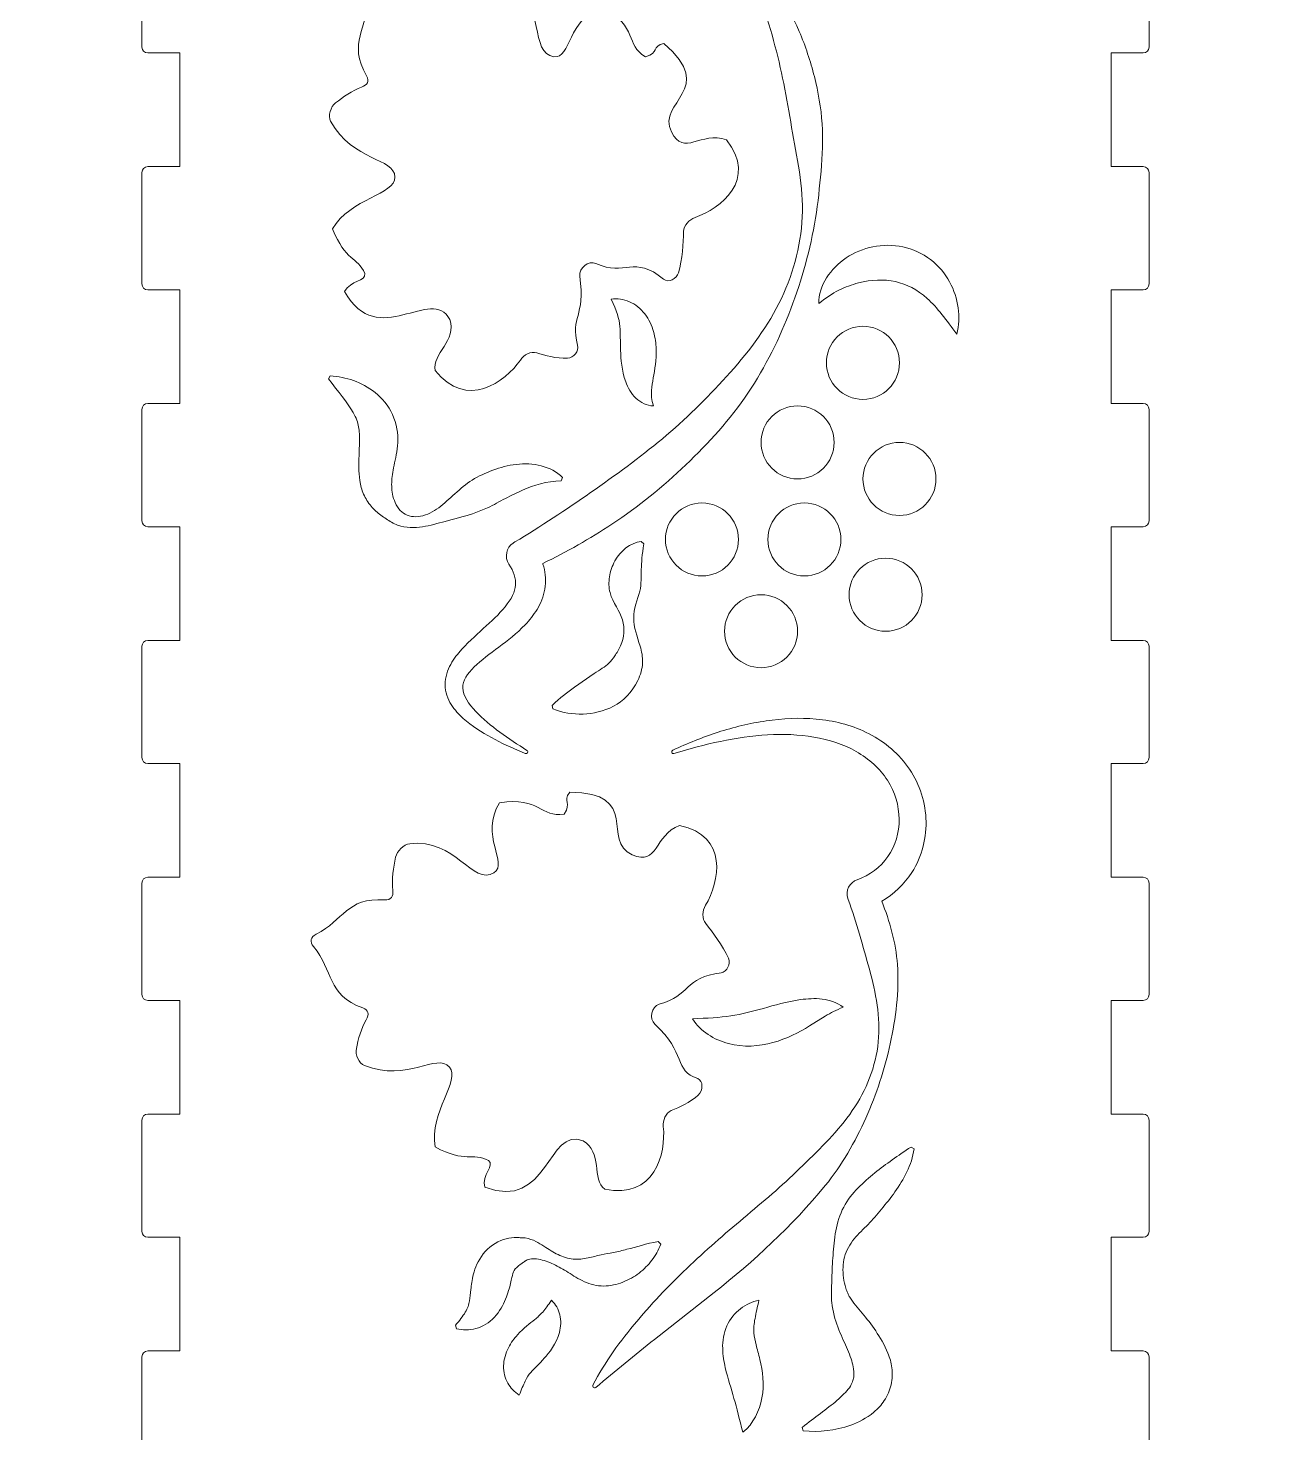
# Model space of a CAD drawing. Header units: inches. Extents: x 110 to 390, y -364 to 80.
# Drawn here: x 110 to 214.2, y -260.5 to -141.9 of the extents above; entities that cross this region are included whole.
import ezdxf

# ---------------------------------------------------------------- set-up
doc = ezdxf.new("R2010")
doc.units = ezdxf.units.IN
doc.header["$MEASUREMENT"] = 0
doc.layers.add('design3', color=7, linetype='Continuous')

# ---------------------------------------------------------------- blocks, each defined once
blk = doc.blocks.new('block 3')
at = {"layer": 'design3', "color": 1, "lineweight": 9}
blk.add_open_spline([(161.1, -353.81), (153.75, -361.16), (143.45, -355.52), (135.03, -363.12), (134.62, -363.49), (133.86, -363.81), (133.31, -363.81), (133.31, -363.81), (111.99, -363.81), (111.99, -363.81), (110.88, -363.81), (110, -362.91), (110, -361.81), (110, -324.54), (116.37, -313.79), (116.6, -296.6), (116.6, -294.95), (117.94, -293.6), (119.6, -293.6), (119.6, -293.6), (122.8, -293.6), (122.8, -293.6), (122.8, -293.6), (122.8, -284), (122.8, -284), (122.8, -284), (120.1, -284), (120.1, -284), (119.82, -284), (119.6, -283.78), (119.6, -283.5), (119.6, -283.5), (119.6, -274.1), (119.6, -274.1), (119.6, -273.83), (119.82, -273.6), (120.1, -273.6), (120.1, -273.6), (122.8, -273.6), (122.8, -273.6), (122.8, -273.6), (122.8, -264), (122.8, -264), (122.8, -264), (120.1, -264), (120.1, -264), (119.82, -264), (119.6, -263.78), (119.6, -263.5), (119.6, -263.5), (119.6, -254.1), (119.6, -254.1), (119.6, -253.83), (119.82, -253.6), (120.1, -253.6), (120.1, -253.6), (122.8, -253.6), (122.8, -253.6), (122.8, -253.6), (122.8, -244), (122.8, -244), (122.8, -244), (120.1, -244), (120.1, -244), (119.82, -244), (119.6, -243.78), (119.6, -243.5), (119.6, -243.5), (119.6, -234.1), (119.6, -234.1), (119.6, -233.83), (119.82, -233.6), (120.1, -233.6), (120.1, -233.6), (122.8, -233.6), (122.8, -233.6), (122.8, -233.6), (122.8, -224), (122.8, -224), (122.8, -224), (120.1, -224), (120.1, -224), (119.82, -224), (119.6, -223.78), (119.6, -223.5), (119.6, -223.5), (119.6, -214.1), (119.6, -214.1), (119.6, -213.83), (119.82, -213.6), (120.1, -213.6), (120.1, -213.6), (122.8, -213.6), (122.8, -213.6), (122.8, -213.6), (122.8, -204), (122.8, -204), (122.8, -204), (120.1, -204), (120.1, -204), (119.82, -204), (119.6, -203.78), (119.6, -203.5), (119.6, -203.5), (119.6, -194.1), (119.6, -194.1), (119.6, -193.83), (119.82, -193.6), (120.1, -193.6), (120.1, -193.6), (122.8, -193.6), (122.8, -193.6), (122.8, -193.6), (122.8, -184), (122.8, -184), (122.8, -184), (120.1, -184), (120.1, -184), (119.82, -184), (119.6, -183.78), (119.6, -183.5), (119.6, -183.5), (119.6, -174.1), (119.6, -174.1), (119.6, -173.83), (119.82, -173.6), (120.1, -173.6), (120.1, -173.6), (122.8, -173.6), (122.8, -173.6), (122.8, -173.6), (122.8, -164), (122.8, -164), (122.8, -164), (120.1, -164), (120.1, -164), (119.82, -164), (119.6, -163.78), (119.6, -163.5), (119.6, -163.5), (119.6, -154.1), (119.6, -154.1), (119.6, -153.83), (119.82, -153.6), (120.1, -153.6), (120.1, -153.6), (122.8, -153.6), (122.8, -153.6), (122.8, -153.6), (122.8, -144), (122.8, -144), (122.8, -144), (120.1, -144), (120.1, -144), (119.82, -144), (119.6, -143.78), (119.6, -143.5), (119.6, -143.5), (119.6, -134.1), (119.6, -134.1), (119.6, -133.83), (119.82, -133.6), (120.1, -133.6), (120.1, -133.6), (122.8, -133.6), (122.8, -133.6), (122.8, -133.6), (122.8, -124), (122.8, -124), (122.8, -124), (120.1, -124), (120.1, -124), (119.82, -124), (119.6, -123.78), (119.6, -123.5), (119.6, -123.5), (119.6, -114.1), (119.6, -114.1), (119.6, -113.83), (119.82, -113.6), (120.1, -113.6), (120.1, -113.6), (122.8, -113.6), (122.8, -113.6), (122.8, -113.6), (122.8, -104), (122.8, -104), (122.8, -104), (120.1, -104), (120.1, -104), (119.82, -104), (119.6, -103.78), (119.6, -103.5), (119.6, -103.5), (119.6, -94.1), (119.6, -94.1), (119.6, -93.83), (119.82, -93.6), (120.1, -93.6), (120.1, -93.6), (122.8, -93.6), (122.8, -93.6), (122.8, -93.6), (122.8, -84), (122.8, -84), (122.8, -84), (120.1, -84), (120.1, -84), (119.82, -84), (119.6, -83.78), (119.6, -83.5), (119.6, -83.5), (119.6, -74.1), (119.6, -74.1), (119.6, -73.83), (119.82, -73.6), (120.1, -73.6), (120.1, -73.6), (122.8, -73.6), (122.8, -73.6), (122.8, -73.6), (122.8, -64), (122.8, -64), (122.8, -64), (120.1, -64), (120.1, -64), (119.82, -64), (119.6, -63.78), (119.6, -63.5), (119.6, -63.5), (119.6, -54.1), (119.6, -54.1), (119.6, -53.83), (119.82, -53.6), (120.1, -53.6), (120.1, -53.6), (122.8, -53.6), (122.8, -53.6), (122.8, -53.6), (122.8, 14.41), (122.8, 14.41), (122.8, 27.99), (112.03, 32.14), (112.03, 50.56), (112.03, 52.85), (113.88, 54.7), (116.16, 54.7), (117.66, 54.7), (118.98, 53.89), (119.7, 52.7), (119.7, 52.7), (122.7, 52.7), (122.7, 52.7), (134.97, 54.05), (135.75, 61.6), (141.29, 68.87), (145.77, 75.58), (153.42, 80), (162.1, 80), (170.78, 80), (178.42, 75.58), (182.9, 68.87), (188.45, 61.6), (189.22, 54.05), (201.5, 52.7), (201.5, 52.7), (204.5, 52.7), (204.5, 52.7), (205.22, 53.89), (206.53, 54.7), (208.03, 54.7), (210.32, 54.7), (212.17, 52.85), (212.17, 50.56), (212.17, 32.14), (201.4, 27.99), (201.4, 14.41), (201.4, 14.41), (201.4, -53.6), (201.4, -53.6), (201.4, -53.6), (204.09, -53.6), (204.09, -53.6), (204.37, -53.6), (204.59, -53.83), (204.59, -54.1), (204.59, -54.1), (204.59, -63.5), (204.59, -63.5), (204.59, -63.78), (204.37, -64), (204.09, -64), (204.09, -64), (201.4, -64), (201.4, -64), (201.4, -64), (201.4, -73.6), (201.4, -73.6), (201.4, -73.6), (204.09, -73.6), (204.09, -73.6), (204.37, -73.6), (204.59, -73.83), (204.59, -74.1), (204.59, -74.1), (204.59, -83.5), (204.59, -83.5), (204.59, -83.78), (204.37, -84), (204.09, -84), (204.09, -84), (201.4, -84), (201.4, -84), (201.4, -84), (201.4, -93.6), (201.4, -93.6), (201.4, -93.6), (204.09, -93.6), (204.09, -93.6), (204.37, -93.6), (204.59, -93.83), (204.59, -94.1), (204.59, -94.1), (204.59, -103.5), (204.59, -103.5), (204.59, -103.78), (204.37, -104), (204.09, -104), (204.09, -104), (201.4, -104), (201.4, -104), (201.4, -104), (201.4, -113.6), (201.4, -113.6), (201.4, -113.6), (204.09, -113.6), (204.09, -113.6), (204.37, -113.6), (204.59, -113.83), (204.59, -114.1), (204.59, -114.1), (204.59, -123.5), (204.59, -123.5), (204.59, -123.78), (204.37, -124), (204.09, -124), (204.09, -124), (201.4, -124), (201.4, -124), (201.4, -124), (201.4, -133.6), (201.4, -133.6), (201.4, -133.6), (204.09, -133.6), (204.09, -133.6), (204.37, -133.6), (204.59, -133.83), (204.59, -134.1), (204.59, -134.1), (204.59, -143.5), (204.59, -143.5), (204.59, -143.78), (204.37, -144), (204.09, -144), (204.09, -144), (201.4, -144), (201.4, -144), (201.4, -144), (201.4, -153.6), (201.4, -153.6), (201.4, -153.6), (204.09, -153.6), (204.09, -153.6), (204.37, -153.6), (204.59, -153.83), (204.59, -154.1), (204.59, -154.1), (204.59, -163.5), (204.59, -163.5), (204.59, -163.78), (204.37, -164), (204.09, -164), (204.09, -164), (201.4, -164), (201.4, -164), (201.4, -164), (201.4, -173.6), (201.4, -173.6), (201.4, -173.6), (204.09, -173.6), (204.09, -173.6), (204.37, -173.6), (204.59, -173.83), (204.59, -174.1), (204.59, -174.1), (204.59, -183.5), (204.59, -183.5), (204.59, -183.78), (204.37, -184), (204.09, -184), (204.09, -184), (201.4, -184), (201.4, -184), (201.4, -184), (201.4, -193.6), (201.4, -193.6), (201.4, -193.6), (204.09, -193.6), (204.09, -193.6), (204.37, -193.6), (204.59, -193.83), (204.59, -194.1), (204.59, -194.1), (204.59, -203.5), (204.59, -203.5), (204.59, -203.78), (204.37, -204), (204.09, -204), (204.09, -204), (201.4, -204), (201.4, -204), (201.4, -204), (201.4, -213.6), (201.4, -213.6), (201.4, -213.6), (204.09, -213.6), (204.09, -213.6), (204.37, -213.6), (204.59, -213.83), (204.59, -214.1), (204.59, -214.1), (204.59, -223.5), (204.59, -223.5), (204.59, -223.78), (204.37, -224), (204.09, -224), (204.09, -224), (201.4, -224), (201.4, -224), (201.4, -224), (201.4, -233.6), (201.4, -233.6), (201.4, -233.6), (204.09, -233.6), (204.09, -233.6), (204.37, -233.6), (204.59, -233.83), (204.59, -234.1), (204.59, -234.1), (204.59, -243.5), (204.59, -243.5), (204.59, -243.78), (204.37, -244), (204.09, -244), (204.09, -244), (201.4, -244), (201.4, -244), (201.4, -244), (201.4, -253.6), (201.4, -253.6), (201.4, -253.6), (204.09, -253.6), (204.09, -253.6), (204.37, -253.6), (204.59, -253.83), (204.59, -254.1), (204.59, -254.1), (204.59, -263.5), (204.59, -263.5), (204.59, -263.78), (204.37, -264), (204.09, -264), (204.09, -264), (201.4, -264), (201.4, -264), (201.4, -264), (201.4, -273.6), (201.4, -273.6), (201.4, -273.6), (204.09, -273.6), (204.09, -273.6), (204.37, -273.6), (204.59, -273.83), (204.59, -274.1), (204.59, -274.1), (204.59, -283.5), (204.59, -283.5), (204.59, -283.78), (204.37, -284), (204.09, -284), (204.09, -284), (201.4, -284), (201.4, -284), (201.4, -284), (201.4, -293.6), (201.4, -293.6), (201.4, -293.6), (204.6, -293.6), (204.6, -293.6), (206.25, -293.6), (207.6, -294.95), (207.6, -296.6), (207.82, -313.79), (214.19, -324.54), (214.19, -361.81), (214.19, -362.91), (213.31, -363.81), (212.21, -363.81), (212.21, -363.81), (190.89, -363.81), (190.89, -363.81), (190.33, -363.81), (189.57, -363.49), (189.16, -363.12), (180.75, -355.52), (170.45, -361.16), (163.1, -353.81), (163.1, -353.81), (161.1, -353.81), (161.1, -353.81)], degree=3, knots=[0, 0, 0, 0, 1, 1, 1, 2, 2, 2, 3, 3, 3, 4, 4, 4, 5, 5, 5, 6, 6, 6, 7, 7, 7, 8, 8, 8, 9, 9, 9, 10, 10, 10, 11, 11, 11, 12, 12, 12, 13, 13, 13, 14, 14, 14, 15, 15, 15, 16, 16, 16, 17, 17, 17, 18, 18, 18, 19, 19, 19, 20, 20, 20, 21, 21, 21, 22, 22, 22, 23, 23, 23, 24, 24, 24, 25, 25, 25, 26, 26, 26, 27, 27, 27, 28, 28, 28, 29, 29, 29, 30, 30, 30, 31, 31, 31, 32, 32, 32, 33, 33, 33, 34, 34, 34, 35, 35, 35, 36, 36, 36, 37, 37, 37, 38, 38, 38, 39, 39, 39, 40, 40, 40, 41, 41, 41, 42, 42, 42, 43, 43, 43, 44, 44, 44, 45, 45, 45, 46, 46, 46, 47, 47, 47, 48, 48, 48, 49, 49, 49, 50, 50, 50, 51, 51, 51, 52, 52, 52, 53, 53, 53, 54, 54, 54, 55, 55, 55, 56, 56, 56, 57, 57, 57, 58, 58, 58, 59, 59, 59, 60, 60, 60, 61, 61, 61, 62, 62, 62, 63, 63, 63, 64, 64, 64, 65, 65, 65, 66, 66, 66, 67, 67, 67, 68, 68, 68, 69, 69, 69, 70, 70, 70, 71, 71, 71, 72, 72, 72, 73, 73, 73, 74, 74, 74, 75, 75, 75, 76, 76, 76, 77, 77, 77, 78, 78, 78, 79, 79, 79, 80, 80, 80, 81, 81, 81, 82, 82, 82, 83, 83, 83, 84, 84, 84, 85, 85, 85, 86, 86, 86, 87, 87, 87, 88, 88, 88, 89, 89, 89, 90, 90, 90, 91, 91, 91, 92, 92, 92, 93, 93, 93, 94, 94, 94, 95, 95, 95, 96, 96, 96, 97, 97, 97, 98, 98, 98, 99, 99, 99, 100, 100, 100, 101, 101, 101, 102, 102, 102, 103, 103, 103, 104, 104, 104, 105, 105, 105, 106, 106, 106, 107, 107, 107, 108, 108, 108, 109, 109, 109, 110, 110, 110, 111, 111, 111, 112, 112, 112, 113, 113, 113, 114, 114, 114, 115, 115, 115, 116, 116, 116, 117, 117, 117, 118, 118, 118, 119, 119, 119, 120, 120, 120, 121, 121, 121, 122, 122, 122, 123, 123, 123, 124, 124, 124, 125, 125, 125, 126, 126, 126, 127, 127, 127, 128, 128, 128, 129, 129, 129, 130, 130, 130, 131, 131, 131, 132, 132, 132, 133, 133, 133, 134, 134, 134, 135, 135, 135, 136, 136, 136, 137, 137, 137, 138, 138, 138, 139, 139, 139, 140, 140, 140, 141, 141, 141, 142, 142, 142, 143, 143, 143, 144, 144, 144, 145, 145, 145, 146, 146, 146, 147, 147, 147, 148, 148, 148, 149, 149, 149, 150, 150, 150, 151, 151, 151, 152, 152, 152, 153, 153, 153, 154, 154, 154, 155, 155, 155, 156, 156, 156, 157, 157, 157, 158, 158, 158, 159, 159, 159, 160, 160, 160, 161, 161, 161, 162, 162, 162, 163, 163, 163, 164, 164, 164, 165, 165, 165, 166, 166, 166, 167, 167, 167, 168, 168, 168, 169, 169, 169, 170, 170, 170, 171, 171, 171, 172, 172, 172, 173, 173, 173, 173], dxfattribs=at)
blk = doc.blocks.new('block 6')
at = {"layer": 'design3', "color": 1, "lineweight": 9}
for points, knots in [([(170.74, -172.72), (172.23, -170.49), (173.42, -168.08), (174.36, -165.6), (175.31, -163.13), (176, -160.58), (176.44, -157.96), (176.67, -156.65), (176.78, -155.3), (176.91, -153.99), (177.03, -152.66), (177.09, -151.32), (177, -149.98), (176.91, -148.64), (176.68, -147.31), (176.35, -146), (176.01, -144.7), (175.6, -143.42), (175.07, -142.18), (174.01, -139.71), (172.57, -137.4), (170.71, -135.5), (170.71, -135.5), (170.7, -135.5), (170.7, -135.5), (170.66, -135.46), (170.6, -135.44), (170.54, -135.46), (170.46, -135.49), (170.42, -135.58), (170.45, -135.66), (171.38, -138.13), (172.25, -140.51), (172.9, -142.94), (173.23, -144.15), (173.52, -145.37), (173.76, -146.59), (174.01, -147.82), (174.21, -149.05), (174.43, -150.29), (174.65, -151.52), (174.89, -152.77), (175.08, -154.04), (175.28, -155.31), (175.37, -156.57), (175.32, -157.84), (175.21, -160.38), (174.5, -162.89), (173.35, -165.16), (172.2, -167.43), (170.63, -169.46), (168.94, -171.32), (167.24, -173.18), (165.46, -174.96), (163.52, -176.57), (161.58, -178.19), (159.54, -179.67), (157.47, -181.12), (155.39, -182.57), (153.26, -183.97), (151.08, -185.29), (151.08, -185.29), (150.97, -185.36), (150.97, -185.36), (150.97, -185.36), (150.93, -185.38), (150.93, -185.38), (150.34, -185.77), (150.18, -186.57), (150.57, -187.16), (150.97, -187.78), (151.19, -188.37), (151.13, -188.93), (151.1, -189.49), (150.77, -190.14), (150.25, -190.76), (149.74, -191.39), (149.09, -191.99), (148.41, -192.61), (147.73, -193.23), (147.01, -193.86), (146.35, -194.64), (146.02, -195.04), (145.7, -195.48), (145.47, -196.01), (145.24, -196.54), (145.12, -197.19), (145.23, -197.8), (145.33, -198.41), (145.61, -198.93), (145.93, -199.35), (146.25, -199.77), (146.62, -200.11), (147, -200.43), (147.76, -201.05), (148.58, -201.54), (149.41, -201.98), (150.24, -202.42), (151.09, -202.8), (151.95, -203.15), (152.02, -203.18), (152.1, -203.16), (152.14, -203.09), (152.18, -203.02), (152.16, -202.93), (152.09, -202.89), (150.54, -201.9), (148.99, -200.86), (147.77, -199.6), (147.18, -198.98), (146.7, -198.24), (146.68, -197.62), (146.64, -197.01), (147.05, -196.41), (147.65, -195.84), (148.24, -195.27), (148.97, -194.73), (149.71, -194.17), (150.45, -193.61), (151.22, -193.03), (151.95, -192.28), (152.3, -191.9), (152.65, -191.48), (152.95, -190.98), (153.25, -190.49), (153.49, -189.9), (153.59, -189.27), (153.7, -188.64), (153.66, -187.98), (153.51, -187.39), (153.48, -187.29), (153.45, -187.2), (153.43, -187.11), (155.44, -186.12), (157.4, -185.02), (159.27, -183.78), (161.49, -182.31), (163.57, -180.63), (165.5, -178.78), (167.42, -176.93), (169.25, -174.96), (170.74, -172.72)], [0, 0, 0, 0, 1, 1, 1, 2, 2, 2, 3, 3, 3, 4, 4, 4, 5, 5, 5, 6, 6, 6, 7, 7, 7, 8, 8, 8, 9, 9, 9, 10, 10, 10, 11, 11, 11, 12, 12, 12, 13, 13, 13, 14, 14, 14, 15, 15, 15, 16, 16, 16, 17, 17, 17, 18, 18, 18, 19, 19, 19, 20, 20, 20, 21, 21, 21, 22, 22, 22, 23, 23, 23, 24, 24, 24, 25, 25, 25, 26, 26, 26, 27, 27, 27, 28, 28, 28, 29, 29, 29, 30, 30, 30, 31, 31, 31, 32, 32, 32, 33, 33, 33, 34, 34, 34, 35, 35, 35, 36, 36, 36, 37, 37, 37, 38, 38, 38, 39, 39, 39, 40, 40, 40, 41, 41, 41, 42, 42, 42, 43, 43, 43, 44, 44, 44, 45, 45, 45, 46, 46, 46, 47, 47, 47, 47]), ([(140.95, -154.48), (140.99, -155.96), (137.18, -156.27), (135.69, -158.86), (136.78, -161.6), (137.78, -161.19), (138.41, -162.62), (138.56, -163.3), (137.17, -163.19), (136.71, -164.15), (139.49, -169.2), (144.08, -163.57), (145.58, -166.51), (146.23, -168.25), (144.05, -169.44), (144.35, -170.8), (147.01, -174.16), (150.26, -171.81), (151.54, -169.93), (151.83, -169.49), (152.41, -169.17), (152.92, -169.33), (153.62, -169.54), (154.56, -169.81), (155.51, -169.78), (156.04, -169.76), (156.5, -169.2), (156.36, -168.68), (155.72, -166.2), (157.05, -166.38), (156.55, -162.85), (156.46, -162.17), (157.29, -161.49), (157.92, -161.78), (160.39, -162.92), (161.11, -161.03), (163.63, -163.1), (164.04, -163.44), (164.73, -163.07), (164.88, -162.57), (165.22, -161.43), (165.28, -160.04), (165.31, -159.09), (165.32, -158.56), (165.78, -158.07), (166.28, -157.9), (168.44, -157.14), (171.59, -154.69), (168.92, -151.33), (166.77, -150.57), (165.33, -152.8), (164.29, -150.67), (163, -148.06), (168.23, -147.15), (163.65, -143.2), (162.61, -143.43), (163.26, -144), (162.09, -144.33), (160.37, -143.28), (161.49, -141.89), (158.53, -140.09), (155.43, -141.11), (155.87, -144.51), (154.37, -144.32), (152.26, -144.04), (153.77, -139.97), (150.5, -137.87), (150.06, -137.59), (149.28, -137.66), (148.86, -137.98), (148.19, -138.49), (147.35, -139.24), (146.88, -139.97), (146.58, -140.41), (146.23, -140.51), (145.84, -140.15), (143.47, -137.89), (142.09, -139.26), (139.55, -138.65), (139.03, -138.52), (138.71, -138.78), (138.71, -139.31), (138.7, -141.94), (136.92, -143.1), (138.56, -145.94), (138.82, -146.4), (138.64, -146.72), (138.14, -146.89), (137.38, -147.16), (136.55, -147.73), (135.94, -148.22), (135.53, -148.55), (135.27, -149.31), (135.53, -149.77), (137.44, -153.2), (140.91, -152.83), (140.95, -154.48)], [0, 0, 0, 0, 1, 1, 1, 2, 2, 2, 3, 3, 3, 4, 4, 4, 5, 5, 5, 6, 6, 6, 7, 7, 7, 8, 8, 8, 9, 9, 9, 10, 10, 10, 11, 11, 11, 12, 12, 12, 13, 13, 13, 14, 14, 14, 15, 15, 15, 16, 16, 16, 17, 17, 17, 18, 18, 18, 19, 19, 19, 20, 20, 20, 21, 21, 21, 22, 22, 22, 23, 23, 23, 24, 24, 24, 25, 25, 25, 26, 26, 26, 27, 27, 27, 28, 28, 28, 29, 29, 29, 30, 30, 30, 31, 31, 31, 32, 32, 32, 32]), ([(187.76, -163.33), (187.38, -162.62), (186.83, -161.97), (186.15, -161.45), (185.47, -160.93), (184.66, -160.55), (183.82, -160.38), (182.12, -160.01), (180.37, -160.41), (179.04, -161.3), (178.37, -161.75), (177.8, -162.32), (177.38, -162.99), (176.97, -163.65), (176.71, -164.41), (176.73, -165.16), (177.86, -164.2), (178.96, -163.71), (180.06, -163.42), (181.16, -163.13), (182.23, -163.1), (183.18, -163.31), (184.14, -163.52), (185.02, -163.97), (185.87, -164.74), (186.73, -165.5), (187.48, -166.55), (188.37, -167.74), (188.71, -166.29), (188.52, -164.74), (187.76, -163.33)], [0, 0, 0, 0, 1, 1, 1, 2, 2, 2, 3, 3, 3, 4, 4, 4, 5, 5, 5, 6, 6, 6, 7, 7, 7, 8, 8, 8, 9, 9, 9, 10, 10, 10, 10]), ([(162.99, -169), (162.98, -168.54), (162.92, -168.04), (162.77, -167.53), (162.63, -167.02), (162.4, -166.49), (162.04, -166.04), (161.69, -165.59), (161.24, -165.22), (160.74, -165.01), (160.24, -164.8), (159.72, -164.71), (159.19, -164.8), (159.66, -165.76), (159.89, -166.47), (159.93, -167.09), (159.98, -167.7), (159.97, -168.32), (159.99, -169.1), (160.03, -169.87), (160.07, -170.78), (160.43, -171.77), (160.61, -172.25), (160.88, -172.76), (161.29, -173.15), (161.7, -173.54), (162.22, -173.8), (162.76, -173.8), (162.46, -172.76), (162.64, -172.15), (162.75, -171.44), (162.88, -170.73), (163.02, -169.93), (162.99, -169)], [0, 0, 0, 0, 1, 1, 1, 2, 2, 2, 3, 3, 3, 4, 4, 4, 5, 5, 5, 6, 6, 6, 7, 7, 7, 8, 8, 8, 9, 9, 9, 10, 10, 10, 11, 11, 11, 11]), ([(183.53, -170.16), (183.53, -168.46), (182.15, -167.08), (180.45, -167.08), (178.74, -167.08), (177.36, -168.46), (177.36, -170.16), (177.36, -171.87), (178.74, -173.25), (180.45, -173.25), (182.15, -173.25), (183.53, -171.87), (183.53, -170.16)], [0, 0, 0, 0, 1, 1, 1, 2, 2, 2, 3, 3, 3, 4, 4, 4, 4]), ([(137.89, -175.58), (137.96, -175.95), (137.97, -176.32), (137.96, -176.8), (137.96, -177.27), (137.92, -177.84), (137.91, -178.5), (137.9, -179.15), (137.9, -179.91), (138.11, -180.69), (138.22, -181.07), (138.38, -181.46), (138.59, -181.79), (138.81, -182.13), (139.06, -182.43), (139.34, -182.68), (139.61, -182.93), (139.91, -183.15), (140.2, -183.33), (140.5, -183.55), (140.83, -183.73), (141.18, -183.86), (141.88, -184.13), (142.62, -184.12), (143.28, -184.01), (143.94, -183.9), (144.56, -183.72), (145.19, -183.56), (146.44, -183.23), (147.7, -182.91), (148.76, -182.41), (149.29, -182.17), (149.78, -181.87), (150.27, -181.62), (150.77, -181.37), (151.25, -181.12), (151.73, -180.91), (152.71, -180.47), (153.69, -180.18), (154.99, -180.13), (154.99, -180.13), (155.1, -179.85), (155.1, -179.85), (154.62, -179.37), (153.98, -179.04), (153.3, -178.86), (152.61, -178.69), (151.89, -178.66), (151.2, -178.74), (150.5, -178.82), (149.84, -179), (149.22, -179.23), (148.6, -179.47), (148.01, -179.73), (147.48, -180.07), (146.41, -180.73), (145.6, -181.69), (144.65, -182.4), (144.18, -182.74), (143.66, -183.01), (143.12, -183.12), (142.59, -183.22), (142.06, -183.14), (141.67, -182.86), (141.47, -182.72), (141.31, -182.54), (141.17, -182.33), (141.03, -182.09), (140.92, -181.85), (140.84, -181.61), (140.68, -181.12), (140.67, -180.69), (140.68, -180.27), (140.68, -179.84), (140.76, -179.38), (140.88, -178.82), (141, -178.28), (141.15, -177.64), (141.19, -176.9), (141.22, -176.17), (141.11, -175.3), (140.75, -174.54), (140.4, -173.77), (139.87, -173.14), (139.29, -172.68), (138.71, -172.21), (138.09, -171.89), (137.46, -171.66), (136.82, -171.44), (136.17, -171.3), (135.5, -171.27), (135.5, -171.27), (135.36, -171.53), (135.36, -171.53), (136.15, -172.58), (136.95, -173.49), (137.44, -174.37), (137.68, -174.8), (137.83, -175.2), (137.89, -175.58)], [0, 0, 0, 0, 1, 1, 1, 2, 2, 2, 3, 3, 3, 4, 4, 4, 5, 5, 5, 6, 6, 6, 7, 7, 7, 8, 8, 8, 9, 9, 9, 10, 10, 10, 11, 11, 11, 12, 12, 12, 13, 13, 13, 14, 14, 14, 15, 15, 15, 16, 16, 16, 17, 17, 17, 18, 18, 18, 19, 19, 19, 20, 20, 20, 21, 21, 21, 22, 22, 22, 23, 23, 23, 24, 24, 24, 25, 25, 25, 26, 26, 26, 27, 27, 27, 28, 28, 28, 29, 29, 29, 30, 30, 30, 31, 31, 31, 32, 32, 32, 33, 33, 33, 33]), ([(174.93, -173.8), (173.23, -173.8), (171.85, -175.18), (171.85, -176.89), (171.85, -178.59), (173.23, -179.97), (174.93, -179.97), (176.63, -179.97), (178.01, -178.59), (178.01, -176.89), (178.01, -175.18), (176.63, -173.8), (174.93, -173.8)], [0, 0, 0, 0, 1, 1, 1, 2, 2, 2, 3, 3, 3, 4, 4, 4, 4]), ([(183.53, -176.89), (181.83, -176.89), (180.45, -178.27), (180.45, -179.97), (180.45, -181.67), (181.83, -183.05), (183.53, -183.05), (185.23, -183.05), (186.61, -181.67), (186.61, -179.97), (186.61, -178.27), (185.23, -176.89), (183.53, -176.89)], [0, 0, 0, 0, 1, 1, 1, 2, 2, 2, 3, 3, 3, 4, 4, 4, 4]), ([(166.86, -188.16), (168.57, -188.16), (169.94, -186.78), (169.94, -185.08), (169.94, -183.38), (168.57, -182), (166.86, -182), (165.16, -182), (163.78, -183.38), (163.78, -185.08), (163.78, -186.78), (165.16, -188.16), (166.86, -188.16)], [0, 0, 0, 0, 1, 1, 1, 2, 2, 2, 3, 3, 3, 4, 4, 4, 4]), ([(178.59, -185.08), (178.59, -183.38), (177.21, -182), (175.5, -182), (173.8, -182), (172.42, -183.38), (172.42, -185.08), (172.42, -186.78), (173.8, -188.16), (175.5, -188.16), (177.21, -188.16), (178.59, -186.78), (178.59, -185.08)], [0, 0, 0, 0, 1, 1, 1, 2, 2, 2, 3, 3, 3, 4, 4, 4, 4]), ([(161.72, -188.52), (161.72, -188.52), (161.74, -187.63), (161.74, -187.63), (161.75, -187.03), (161.82, -186.38), (161.95, -185.45), (161.95, -185.45), (161.73, -185.24), (161.73, -185.24), (160.78, -185.38), (159.99, -186.04), (159.52, -186.89), (159.29, -187.31), (159.13, -187.77), (159.06, -188.23), (158.98, -188.69), (158.99, -189.15), (159.11, -189.57), (159.34, -190.43), (159.95, -191.12), (160.15, -191.86), (160.36, -192.59), (160.31, -193.38), (160, -194.05), (159.86, -194.38), (159.67, -194.67), (159.51, -194.9), (159.34, -195.14), (159.2, -195.34), (159.03, -195.51), (158.69, -195.84), (158.25, -196.07), (157.76, -196.41), (157.76, -196.41), (156.12, -197.56), (156.12, -197.56), (155.52, -197.99), (154.87, -198.44), (154.22, -199.09), (154.22, -199.09), (154.28, -199.38), (154.28, -199.38), (155.13, -199.74), (155.97, -199.84), (156.83, -199.82), (157.68, -199.78), (158.55, -199.61), (159.39, -199.17), (160.22, -198.75), (160.98, -197.97), (161.44, -197), (161.67, -196.52), (161.83, -196), (161.85, -195.5), (161.87, -194.99), (161.77, -194.52), (161.65, -194.09), (161.37, -193.23), (161.11, -192.5), (161.1, -191.72), (161.08, -190.95), (161.44, -190.13), (161.61, -189.46), (161.7, -189.13), (161.72, -188.82), (161.72, -188.52)], [0, 0, 0, 0, 1, 1, 1, 2, 2, 2, 3, 3, 3, 4, 4, 4, 5, 5, 5, 6, 6, 6, 7, 7, 7, 8, 8, 8, 9, 9, 9, 10, 10, 10, 11, 11, 11, 12, 12, 12, 13, 13, 13, 14, 14, 14, 15, 15, 15, 16, 16, 16, 17, 17, 17, 18, 18, 18, 19, 19, 19, 20, 20, 20, 21, 21, 21, 22, 22, 22, 22]), ([(182.36, -192.83), (184.06, -192.83), (185.44, -191.45), (185.44, -189.75), (185.44, -188.04), (184.06, -186.66), (182.36, -186.66), (180.66, -186.66), (179.28, -188.04), (179.28, -189.75), (179.28, -191.45), (180.66, -192.83), (182.36, -192.83)], [0, 0, 0, 0, 1, 1, 1, 2, 2, 2, 3, 3, 3, 4, 4, 4, 4]), ([(168.77, -192.83), (168.77, -194.53), (170.15, -195.91), (171.85, -195.91), (173.55, -195.91), (174.93, -194.53), (174.93, -192.83), (174.93, -191.13), (173.55, -189.75), (171.85, -189.75), (170.15, -189.75), (168.77, -191.13), (168.77, -192.83)], [0, 0, 0, 0, 1, 1, 1, 2, 2, 2, 3, 3, 3, 4, 4, 4, 4]), ([(185.76, -208.62), (185.68, -207.03), (185.11, -205.51), (184.21, -204.25), (183.3, -202.99), (182.07, -202.02), (180.73, -201.37), (179.38, -200.72), (177.94, -200.37), (176.51, -200.25), (175.08, -200.11), (173.66, -200.19), (172.28, -200.4), (170.89, -200.6), (169.54, -200.93), (168.22, -201.36), (166.91, -201.78), (165.63, -202.3), (164.39, -202.88), (164.39, -202.88), (164.39, -202.88), (164.39, -202.88), (164.32, -202.91), (164.29, -202.99), (164.31, -203.06), (164.34, -203.14), (164.42, -203.18), (164.5, -203.16), (167.09, -202.35), (169.75, -201.74), (172.4, -201.58), (173.72, -201.5), (175.04, -201.55), (176.31, -201.77), (177.58, -201.98), (178.81, -202.37), (179.88, -202.99), (180.96, -203.59), (181.88, -204.42), (182.51, -205.41), (183.15, -206.4), (183.49, -207.55), (183.5, -208.7), (183.52, -209.84), (183.18, -210.96), (182.55, -211.86), (181.93, -212.77), (181.01, -213.44), (179.95, -213.81), (179.95, -213.81), (179.95, -213.81), (179.95, -213.81), (179.3, -214.04), (178.96, -214.75), (179.18, -215.4), (179.18, -215.4), (179.21, -215.47), (179.21, -215.47), (179.9, -217.44), (180.44, -219.4), (180.99, -221.37), (181.52, -223.34), (181.95, -225.41), (181.74, -227.5), (181.53, -229.58), (180.74, -231.58), (179.55, -233.3), (178.38, -235.03), (176.87, -236.49), (175.38, -237.93), (174.63, -238.66), (173.87, -239.37), (173.09, -240.07), (172.3, -240.76), (171.49, -241.44), (170.68, -242.12), (169.06, -243.48), (167.44, -244.87), (165.87, -246.36), (164.31, -247.85), (162.78, -249.4), (161.38, -251.08), (159.97, -252.75), (158.67, -254.54), (157.66, -256.49), (157.63, -256.54), (157.64, -256.61), (157.68, -256.66), (157.73, -256.72), (157.83, -256.73), (157.9, -256.68), (159.57, -255.28), (161.21, -253.94), (162.87, -252.62), (162.87, -252.62), (167.88, -248.67), (167.88, -248.67), (171.23, -246.03), (174.44, -243.06), (177.27, -239.64), (178.65, -237.91), (179.79, -235.95), (180.69, -233.93), (181.59, -231.9), (182.29, -229.82), (182.75, -227.66), (183.22, -225.51), (183.52, -223.24), (183.35, -220.98), (183.22, -219.11), (182.71, -217.32), (182.03, -215.62), (183.04, -215.02), (183.93, -214.2), (184.57, -213.2), (185.45, -211.83), (185.84, -210.2), (185.76, -208.62)], [0, 0, 0, 0, 1, 1, 1, 2, 2, 2, 3, 3, 3, 4, 4, 4, 5, 5, 5, 6, 6, 6, 7, 7, 7, 8, 8, 8, 9, 9, 9, 10, 10, 10, 11, 11, 11, 12, 12, 12, 13, 13, 13, 14, 14, 14, 15, 15, 15, 16, 16, 16, 17, 17, 17, 18, 18, 18, 19, 19, 19, 20, 20, 20, 21, 21, 21, 22, 22, 22, 23, 23, 23, 24, 24, 24, 25, 25, 25, 26, 26, 26, 27, 27, 27, 28, 28, 28, 29, 29, 29, 30, 30, 30, 31, 31, 31, 32, 32, 32, 33, 33, 33, 34, 34, 34, 35, 35, 35, 36, 36, 36, 37, 37, 37, 38, 38, 38, 39, 39, 39, 39]), ([(145.56, -229.63), (146.54, -230.75), (143.83, -233.43), (144.35, -236.37), (146.94, -237.77), (147.45, -236.81), (148.85, -237.51), (149.4, -237.93), (148.27, -238.74), (148.53, -239.77), (153.91, -241.85), (153.8, -234.59), (156.84, -235.87), (158.47, -236.79), (157.56, -239.1), (158.66, -239.95), (162.86, -240.81), (163.84, -236.93), (163.6, -234.66), (163.55, -234.13), (163.79, -233.52), (164.27, -233.31), (164.95, -233.02), (165.84, -232.63), (166.55, -231.99), (166.95, -231.64), (167, -230.77), (166.5, -230.6), (164.48, -229.94), (165.55, -228.4), (162.89, -226.02), (162.38, -225.56), (162.59, -224.5), (163.26, -224.32), (165.88, -223.6), (165.36, -222.06), (168.48, -221.66), (169, -221.59), (169.3, -220.93), (169.09, -220.44), (168.62, -219.36), (167.77, -218.26), (167.18, -217.51), (166.85, -217.09), (166.89, -216.43), (167.16, -215.97), (168.32, -214), (169.16, -210.1), (164.96, -209.23), (162.83, -210.04), (163.16, -212.67), (160.98, -211.71), (158.32, -210.54), (161.75, -206.48), (155.7, -206.41), (155.05, -207.25), (155.91, -207.26), (155.23, -208.27), (153.23, -208.58), (153.2, -206.79), (149.78, -207.31), (148.06, -210.09), (150.58, -212.41), (149.31, -213.22), (147.51, -214.36), (146.05, -210.28), (142.2, -210.77), (141.68, -210.84), (141.13, -211.39), (141.01, -211.91), (140.83, -212.73), (140.67, -213.85), (140.77, -214.71), (140.83, -215.24), (140.63, -215.54), (140.1, -215.51), (136.83, -215.31), (136.65, -217.24), (134.31, -218.41), (133.84, -218.65), (133.75, -219.05), (134.09, -219.46), (135.78, -221.48), (135.16, -223.51), (138.24, -224.64), (138.74, -224.82), (138.8, -225.18), (138.53, -225.63), (138.12, -226.33), (137.85, -227.3), (137.7, -228.06), (137.6, -228.58), (137.89, -229.33), (138.38, -229.51), (142.05, -230.91), (144.47, -228.4), (145.56, -229.63)], [0, 0, 0, 0, 1, 1, 1, 2, 2, 2, 3, 3, 3, 4, 4, 4, 5, 5, 5, 6, 6, 6, 7, 7, 7, 8, 8, 8, 9, 9, 9, 10, 10, 10, 11, 11, 11, 12, 12, 12, 13, 13, 13, 14, 14, 14, 15, 15, 15, 16, 16, 16, 17, 17, 17, 18, 18, 18, 19, 19, 19, 20, 20, 20, 21, 21, 21, 22, 22, 22, 23, 23, 23, 24, 24, 24, 25, 25, 25, 26, 26, 26, 27, 27, 27, 28, 28, 28, 29, 29, 29, 30, 30, 30, 31, 31, 31, 32, 32, 32, 32]), ([(175.94, -226.16), (175.94, -226.16), (177.27, -225.33), (177.27, -225.33), (177.72, -225.06), (178.19, -224.81), (178.78, -224.58), (178.29, -224.16), (177.64, -223.97), (177.01, -223.89), (176.38, -223.81), (175.76, -223.86), (175.18, -223.93), (174.01, -224.1), (172.99, -224.41), (172.05, -224.67), (171.1, -224.93), (170.24, -225.16), (169.3, -225.3), (168.35, -225.46), (167.33, -225.49), (166.06, -225.56), (166.75, -226.62), (167.86, -227.32), (169.1, -227.65), (170.35, -227.98), (171.69, -227.89), (172.85, -227.56), (174.02, -227.24), (175.03, -226.7), (175.94, -226.16)], [0, 0, 0, 0, 1, 1, 1, 2, 2, 2, 3, 3, 3, 4, 4, 4, 5, 5, 5, 6, 6, 6, 7, 7, 7, 8, 8, 8, 9, 9, 9, 10, 10, 10, 10]), ([(179.71, -244.14), (180.07, -243.69), (180.5, -243.31), (180.88, -242.91), (181.28, -242.51), (181.65, -242.09), (182.02, -241.62), (182.4, -241.16), (182.78, -240.68), (183.15, -240.16), (183.87, -239.12), (184.57, -237.92), (184.76, -236.54), (184.76, -236.54), (184.51, -236.38), (184.51, -236.38), (183.93, -236.74), (183.42, -237.1), (182.92, -237.46), (182.41, -237.82), (181.93, -238.18), (181.44, -238.57), (180.96, -238.96), (180.49, -239.38), (180.03, -239.84), (179.57, -240.3), (179.15, -240.83), (178.82, -241.45), (178.49, -242.07), (178.28, -242.77), (178.15, -243.46), (178.02, -244.16), (177.97, -244.85), (177.92, -245.51), (177.88, -246.17), (177.84, -246.82), (177.82, -247.48), (177.82, -247.48), (177.8, -248.46), (177.8, -248.46), (177.8, -248.46), (177.79, -248.96), (177.79, -248.96), (177.78, -249.13), (177.79, -249.33), (177.81, -249.52), (177.9, -250.27), (178.09, -250.95), (178.32, -251.57), (178.55, -252.2), (178.83, -252.76), (179.06, -253.29), (179.3, -253.82), (179.49, -254.34), (179.59, -254.78), (179.69, -255.23), (179.7, -255.56), (179.67, -255.81), (179.64, -256.06), (179.55, -256.34), (179.3, -256.7), (179.05, -257.04), (178.68, -257.42), (178.25, -257.78), (177.4, -258.51), (176.36, -259.21), (175.32, -260.05), (175.32, -260.05), (175.41, -260.34), (175.41, -260.34), (176.75, -260.47), (178.08, -260.33), (179.41, -259.87), (180.07, -259.62), (180.74, -259.3), (181.37, -258.76), (181.69, -258.5), (181.99, -258.17), (182.25, -257.78), (182.51, -257.39), (182.71, -256.93), (182.82, -256.45), (182.92, -255.97), (182.94, -255.48), (182.88, -255.03), (182.83, -254.58), (182.71, -254.17), (182.56, -253.8), (182.27, -253.06), (181.89, -252.46), (181.52, -251.91), (181.15, -251.36), (180.77, -250.86), (180.38, -250.4), (180, -249.95), (179.61, -249.52), (179.34, -249.07), (179.27, -248.96), (179.21, -248.86), (179.16, -248.72), (179.1, -248.58), (179.05, -248.44), (179.01, -248.3), (178.92, -248.01), (178.85, -247.72), (178.81, -247.42), (178.73, -246.84), (178.74, -246.23), (178.89, -245.67), (179.05, -245.1), (179.34, -244.58), (179.71, -244.14)], [0, 0, 0, 0, 1, 1, 1, 2, 2, 2, 3, 3, 3, 4, 4, 4, 5, 5, 5, 6, 6, 6, 7, 7, 7, 8, 8, 8, 9, 9, 9, 10, 10, 10, 11, 11, 11, 12, 12, 12, 13, 13, 13, 14, 14, 14, 15, 15, 15, 16, 16, 16, 17, 17, 17, 18, 18, 18, 19, 19, 19, 20, 20, 20, 21, 21, 21, 22, 22, 22, 23, 23, 23, 24, 24, 24, 25, 25, 25, 26, 26, 26, 27, 27, 27, 28, 28, 28, 29, 29, 29, 30, 30, 30, 31, 31, 31, 32, 32, 32, 33, 33, 33, 34, 34, 34, 35, 35, 35, 36, 36, 36, 37, 37, 37, 37]), ([(156.94, -247.75), (157.44, -247.98), (158, -248.11), (158.56, -248.12), (159.12, -248.12), (159.67, -247.99), (160.18, -247.79), (160.68, -247.59), (161.15, -247.33), (161.56, -247.02), (161.97, -246.7), (162.33, -246.34), (162.64, -245.94), (162.94, -245.53), (163.21, -245.1), (163.38, -244.59), (163.38, -244.59), (163.18, -244.36), (163.18, -244.36), (162.15, -244.54), (161.32, -244.82), (160.52, -245.01), (160.13, -245.12), (159.76, -245.21), (159.39, -245.28), (159.03, -245.36), (158.69, -245.4), (158.35, -245.48), (158, -245.56), (157.65, -245.66), (157.25, -245.75), (156.86, -245.83), (156.42, -245.88), (155.99, -245.84), (155.55, -245.79), (155.13, -245.66), (154.72, -245.46), (154.32, -245.27), (153.94, -245.02), (153.52, -244.75), (153.1, -244.49), (152.64, -244.17), (151.94, -244.06), (151.85, -244.05), (151.76, -244.04), (151.67, -244.04), (151.62, -244.04), (151.59, -244.04), (151.53, -244.04), (151.53, -244.04), (151.44, -244.03), (151.44, -244.03), (151.34, -244.01), (151.15, -244.01), (151.01, -244.02), (150.72, -244.03), (150.42, -244.09), (150.11, -244.19), (149.49, -244.39), (148.85, -244.84), (148.4, -245.41), (147.96, -245.99), (147.72, -246.59), (147.58, -247.1), (147.45, -247.61), (147.4, -248.04), (147.36, -248.41), (147.33, -248.78), (147.3, -249.08), (147.25, -249.38), (147.19, -249.68), (147.09, -249.98), (146.89, -250.33), (146.69, -250.67), (146.4, -251.03), (146.06, -251.43), (146.06, -251.43), (146.15, -251.72), (146.15, -251.72), (146.67, -251.85), (147.23, -251.86), (147.79, -251.7), (148.35, -251.55), (148.91, -251.22), (149.35, -250.75), (149.79, -250.28), (150.09, -249.72), (150.29, -249.23), (150.5, -248.72), (150.62, -248.26), (150.71, -247.89), (150.8, -247.52), (150.85, -247.25), (150.9, -247.06), (150.95, -246.87), (151.03, -246.73), (151.24, -246.54), (151.34, -246.44), (151.46, -246.35), (151.61, -246.24), (151.69, -246.19), (151.72, -246.14), (151.85, -246.08), (151.85, -246.08), (151.92, -246.03), (151.92, -246.03), (151.91, -246.03), (151.94, -246.02), (151.94, -246.01), (151.97, -245.99), (151.99, -245.97), (152.02, -245.95), (152.23, -245.81), (152.65, -245.78), (153.07, -245.85), (153.49, -245.93), (153.92, -246.09), (154.34, -246.28), (154.76, -246.47), (155.16, -246.71), (155.58, -246.97), (156, -247.23), (156.44, -247.53), (156.94, -247.75)], [0, 0, 0, 0, 1, 1, 1, 2, 2, 2, 3, 3, 3, 4, 4, 4, 5, 5, 5, 6, 6, 6, 7, 7, 7, 8, 8, 8, 9, 9, 9, 10, 10, 10, 11, 11, 11, 12, 12, 12, 13, 13, 13, 14, 14, 14, 15, 15, 15, 16, 16, 16, 17, 17, 17, 18, 18, 18, 19, 19, 19, 20, 20, 20, 21, 21, 21, 22, 22, 22, 23, 23, 23, 24, 24, 24, 25, 25, 25, 26, 26, 26, 27, 27, 27, 28, 28, 28, 29, 29, 29, 30, 30, 30, 31, 31, 31, 32, 32, 32, 33, 33, 33, 34, 34, 34, 35, 35, 35, 36, 36, 36, 37, 37, 37, 38, 38, 38, 39, 39, 39, 40, 40, 40, 41, 41, 41, 41]), ([(153.42, -250.32), (153.19, -250.58), (152.97, -250.77), (152.75, -250.94), (152.31, -251.29), (151.85, -251.64), (151.3, -252.24), (151.03, -252.53), (150.76, -252.89), (150.53, -253.33), (150.3, -253.78), (150.13, -254.31), (150.12, -254.85), (150.11, -255.38), (150.24, -255.89), (150.47, -256.31), (150.71, -256.73), (151.02, -257.07), (151.45, -257.32), (151.64, -256.87), (151.77, -256.48), (151.94, -256.16), (152.09, -255.84), (152.25, -255.6), (152.42, -255.41), (152.58, -255.22), (152.74, -255.07), (152.92, -254.89), (153.09, -254.71), (153.3, -254.5), (153.53, -254.24), (153.98, -253.74), (154.58, -253.01), (154.83, -252.03), (154.96, -251.55), (154.98, -251.02), (154.87, -250.55), (154.75, -250.08), (154.52, -249.65), (154.16, -249.32), (153.88, -249.73), (153.66, -250.05), (153.42, -250.32)], [0, 0, 0, 0, 1, 1, 1, 2, 2, 2, 3, 3, 3, 4, 4, 4, 5, 5, 5, 6, 6, 6, 7, 7, 7, 8, 8, 8, 9, 9, 9, 10, 10, 10, 11, 11, 11, 12, 12, 12, 13, 13, 13, 14, 14, 14, 14]), ([(171.67, -249.32), (171.1, -249.44), (170.58, -249.68), (170.12, -250.03), (169.65, -250.39), (169.24, -250.88), (168.97, -251.48), (168.7, -252.08), (168.59, -252.77), (168.61, -253.38), (168.62, -253.99), (168.72, -254.53), (168.83, -255.01), (169.06, -255.98), (169.32, -256.75), (169.56, -257.6), (169.82, -258.44), (170, -259.35), (170.32, -260.47), (171.21, -259.72), (171.71, -258.67), (171.92, -257.55), (172.14, -256.43), (171.98, -255.27), (171.75, -254.33), (171.64, -253.86), (171.52, -253.45), (171.43, -253.08), (171.35, -252.72), (171.28, -252.41), (171.25, -252.06), (171.22, -251.71), (171.25, -251.31), (171.34, -250.85), (171.41, -250.39), (171.55, -249.9), (171.67, -249.32)], [0, 0, 0, 0, 1, 1, 1, 2, 2, 2, 3, 3, 3, 4, 4, 4, 5, 5, 5, 6, 6, 6, 7, 7, 7, 8, 8, 8, 9, 9, 9, 10, 10, 10, 11, 11, 11, 12, 12, 12, 12])]:
    blk.add_open_spline(points, degree=3, knots=knots, dxfattribs=at)
blk = doc.blocks.new('block 2')
at = {"layer": 'design3'}
for name in ['block 3', 'block 6']:
    blk.add_blockref(name, (0, 0), dxfattribs=at)

msp = doc.modelspace()

# ---------------------------------------------------------------- block references
at = {"layer": 'design3'}
msp.add_blockref('block 2', (0, 0), dxfattribs=at)

doc.saveas('drawing.dxf')
